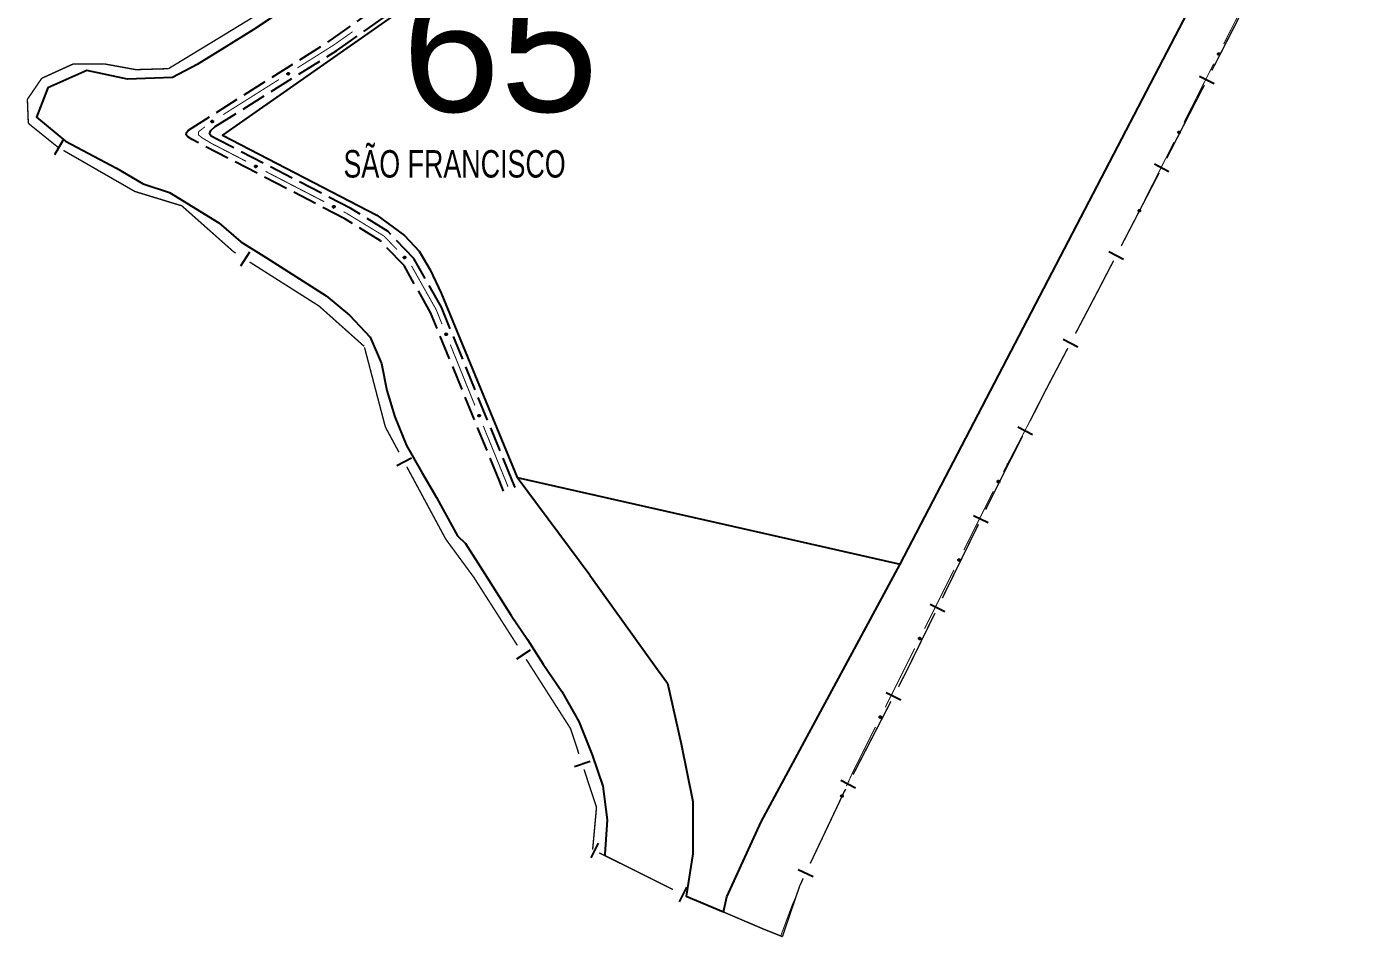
# Model space of a CAD drawing. Extents: x 207981 to 210201, y 4876477 to 4878908.
# Drawn here: x 207981.3 to 208224.2, y 4877254 to 4877420 of the extents above; entities that cross this region are included whole.
import ezdxf

# ---------------------------------------------------------------- set-up
doc = ezdxf.new("R2010")
doc.units = 0
doc.header["$LTSCALE"] = 1.5
doc.header["$MEASUREMENT"] = 0
doc.linetypes.add('TRACO_11', pattern=[8, 3, -1, 3, -1])
for name, color, linetype in [('CD_MALHA_LOTES', 7, 'CONTINUOUS'), ('HD-CURSO-PERENE', 170, 'CONTINUOUS'), ('LM-LIM-SETORES-BAIRROS', 250, 'CONTINUOUS'), ('LM-TXT-LSB', 7, 'CONTINUOUS'), ('RU-QUADRA', 210, 'CONTINUOUS'), ('SV-EIXO-RUA-N-PAV', 6, 'CONTINUOUS'), ('SV-EIXO-RUA-PAV', 20, 'CONTINUOUS'), ('SV-RUA-PAVIM', 7, 'CONTINUOUS')]:
    doc.layers.add(name, color=color, linetype=linetype)
doc.styles.add('ARIAL', font='ARIAL.SHX')
doc.styles.add('SWIS', font='swissko.ttf')

msp = doc.modelspace()

# ---------------------------------------------------------------- linework, layer by layer
at = {"layer": 'CD_MALHA_LOTES', "linetype": 'Continuous', "flags": 128}
for points in [[(208099.488839, 4877488.169132), (208096.669359, 4877483.196507), (208095.549909, 4877480.308352), (208094.290804, 4877475.043), (208093.379875, 4877470.086371), (208092.670402, 4877464.024925), (208089.025452, 4877455.698556), (208085.019206, 4877449.288562), (208080.263416, 4877444.52822), (208016.963956, 4877400.200792), (208045.072586, 4877385.649651), (208050.154043, 4877381.950283), (208052.802162, 4877379.037463), (208054.827623, 4877375.670417), (208056.809187, 4877371.402033), (208070.655568, 4877337.793739), (208115.525668, 4877327.656494)], [(208140.43, 4877322.03), (208224.24, 4877482.96)], [(208115.525668, 4877327.656494), (208140.43, 4877322.03)]]:
    msp.add_lwpolyline(points, dxfattribs=at)
at = {"layer": 'HD-CURSO-PERENE', "linetype": 'Continuous'}
msp.add_polyline3d([(208027.971902, 4877422.968132, 2.237028), (208022.58983, 4877419.382009, 2.237028), (208017.30548, 4877416.146883, 2.237028), (208012.370174, 4877413.114064, 2.237028), (208007.88095, 4877410.734664, 2.237028), (207999.673328, 4877410.385699, 2.237028), (207992.278332, 4877411.993881, 2.237028), (207985.141115, 4877408.847902, 2.237028), (207983.100116, 4877403.504439, 2.237028), (207988.3866, 4877399.105447, 2.237028), (207997.681568, 4877394.179536, 2.237028), (208002.506911, 4877391.329669, 2.237028), (208007.298497, 4877389.756129, 2.237028), (208016.297219, 4877384.227745, 2.237028), (208020.325554, 4877380.79747, 2.237028), (208025.001233, 4877377.871627, 2.237028), (208030.306244, 4877374.423882, 2.237028), (208035.836691, 4877370.952443, 2.237028), (208040.116006, 4877367.423535, 2.237028), (208043.872952, 4877363.415964, 2.237028), (208045.933198, 4877358.622417, 2.237028), (208046.918201, 4877353.672323, 2.237028), (208048.35288, 4877348.850042, 2.237028), (208050.491123, 4877343.631449, 2.237028), (208053.252195, 4877338.842052, 2.237028), (208055.937493, 4877334.152327, 2.237028), (208059.185426, 4877328.285184, 2.237028), (208059.795992, 4877327.182244, 2.236298), (208061.243264, 4877325.802474, 2.236298), (208064.75333, 4877320.23913, 2.236298), (208069.544526, 4877312.639154, 2.236298), (208072.5621, 4877308.271544, 2.236298), (208075.380787, 4877303.775921, 2.236298), (208078.807233, 4877298.837745, 2.236298), (208081.86501, 4877293.34331, 2.236298), (208084.328477, 4877287.289497, 2.236298), (208086.235671, 4877281.578738, 2.236298), (208087.045787, 4877275.401864, 2.236298), (208086.627753, 4877269.182964, 2.236298), (208086.654924, 4877268.894247, 2.236298)], dxfattribs=at)
at = {"layer": 'LM-LIM-SETORES-BAIRROS', "const_width": 0.25}
for points in [[(208197.196556, 4877412.00538), (208204.048626, 4877425.348885)], [(208016.047054, 4877417.744484), (208026.290725, 4877423.99486)], [(208015.676014, 4877417.51895), (208016.047054, 4877417.744484)], [(208007.130795, 4877412.324797), (208015.676014, 4877417.51895)], [(207984.053417, 4877410.576511), (207989.515616, 4877413.059328)], [(207989.515616, 4877413.059328), (207989.822762, 4877413.19894)], [(207989.822762, 4877413.19894), (207994.822762, 4877413.199885)], [(207994.822762, 4877413.199885), (207995.417277, 4877413.19894)], [(207995.417277, 4877413.19894), (208000.336626, 4877412.304512)], [(207983.684335, 4877410.035191), (207984.053417, 4877410.576511)], [(208000.336626, 4877412.304512), (208001.186622, 4877412.149968)], [(208001.186622, 4877412.149968), (208006.184461, 4877412.296966)], [(208006.184461, 4877412.296966), (208007.130795, 4877412.324797)], [(207981.430988, 4877406.730281), (207983.684335, 4877410.035191)], [(208189.12458, 4877396.28627), (208195.826141, 4877409.336679)], [(207981.445944, 4877406.35637), (207981.430988, 4877406.730281)], [(207981.605817, 4877402.359566), (207981.445944, 4877406.35637)], [(207982.355026, 4877401.755365), (207981.605817, 4877402.359566)], [(207987.025504, 4877397.98885), (207982.355026, 4877401.755365)], [(208001.011793, 4877389.946734), (207988.008198, 4877397.423801)], [(208188.972871, 4877395.993793), (208189.12458, 4877396.28627)], [(208180.684836, 4877380.015417), (208187.591532, 4877393.33073)], [(208001.928795, 4877389.666019), (208001.011793, 4877389.946734)], [(208009.578395, 4877387.324305), (208001.928795, 4877389.666019)], [(208010.050229, 4877386.904898), (208009.578395, 4877387.324305)], [(208019.01914, 4877378.932531), (208010.050229, 4877386.904898)], [(208019.382443, 4877378.701895), (208019.01914, 4877378.932531)], [(208034.578887, 4877369.054715), (208021.915184, 4877377.094032)], [(208176.20214, 4877371.373296), (208179.303497, 4877377.352355)], [(208034.593615, 4877369.041554), (208034.578887, 4877369.054715)], [(208042.795832, 4877361.711913), (208034.593615, 4877369.041554)], [(208172.357116, 4877364.057764), (208176.079102, 4877371.139205)], [(208176.079102, 4877371.139205), (208176.20214, 4877371.373296)], [(208046.642061, 4877347.026309), (208042.841671, 4877361.536893)], [(208166.634563, 4877353.17005), (208170.961371, 4877361.402223)], [(208164.071785, 4877348.078664), (208166.319835, 4877352.54479)], [(208166.319835, 4877352.54479), (208166.634563, 4877353.17005)], [(208046.751968, 4877346.822196), (208046.642061, 4877347.026309)], [(208049.122467, 4877342.419841), (208046.751968, 4877346.822196)], [(208157.315496, 4877334.656168), (208162.722956, 4877345.398989)], [(208057.656264, 4877326.571361), (208050.544767, 4877339.778427)], [(208156.007818, 4877331.986209), (208156.887522, 4877333.782349)], [(208156.887522, 4877333.782349), (208157.315496, 4877334.656168)], [(208148.090481, 4877315.820944), (208154.688262, 4877329.291998)], [(208057.991846, 4877326.114275), (208057.656264, 4877326.571361)], [(208062.726294, 4877319.665631), (208057.991846, 4877326.114275)], [(208063.148795, 4877319.004688), (208062.726294, 4877319.665631)], [(208070.68919, 4877307.208823), (208063.148795, 4877319.004688)], [(208141.604234, 4877302.577613), (208146.770925, 4877313.126733)], [(208080.383984, 4877292.04271), (208072.304989, 4877304.681137)], [(208140.112344, 4877299.686251), (208141.487962, 4877302.352273)], [(208141.487962, 4877302.352273), (208141.604234, 4877302.577613)], [(208131.858632, 4877283.690119), (208138.736725, 4877297.020229)], [(208080.639585, 4877291.266441), (208080.383984, 4877292.04271)], [(208081.890588, 4877287.4671), (208080.639585, 4877291.266441)], [(208085.104357, 4877277.706764), (208082.82884, 4877284.617594)], [(208124.045009, 4877267.476508), (208130.028324, 4877280.13352)], [(208130.028324, 4877280.13352), (208130.081131, 4877280.245228)], [(208130.081131, 4877280.245228), (208130.483013, 4877281.024097)], [(208084.405042, 4877270.014305), (208085.038793, 4877276.985557)], [(208085.038793, 4877276.985557), (208085.104357, 4877277.706764)], [(208099.034907, 4877262.731124), (208085.606862, 4877269.416003)], [(208122.127131, 4877263.419458), (208122.76287, 4877264.764291)], [(208118.965926, 4877254.139792), (208121.961878, 4877262.934362)], [(208121.961878, 4877262.934362), (208122.127131, 4877263.419458)], [(208115.52389, 4877255.521843), (208101.728531, 4877261.411501)], [(208115.52389, 4877255.521843), (208118.307857, 4877254.404021)], [(208118.307857, 4877254.404021), (208118.965926, 4877254.139792)]]:
    msp.add_lwpolyline(points, dxfattribs=at)
at = {"layer": 'LM-LIM-SETORES-BAIRROS'}
for points in [[(208197.617297, 4877409.541038), (208194.948596, 4877410.911453)], [(207987.888999, 4877399.222631), (207986.393585, 4877396.621913)], [(208189.38351, 4877393.527748), (208186.720447, 4877394.909087)], [(208021.874868, 4877378.896357), (208020.267005, 4877376.363616)], [(208181.095475, 4877377.549373), (208178.432412, 4877378.930712)], [(208172.75439, 4877361.589531), (208170.098849, 4877362.985276)], [(208164.512403, 4877345.617799), (208161.832728, 4877346.966629)], [(208051.391373, 4877341.370048), (208048.74996, 4877339.947749)], [(208156.475219, 4877329.53029), (208153.781008, 4877330.849846)], [(208148.557883, 4877313.365025), (208145.863672, 4877314.684582)], [(208073.030232, 4877306.331599), (208070.502547, 4877304.7158)], [(208140.528276, 4877297.221093), (208137.862254, 4877298.596712)], [(208083.940842, 4877286.036555), (208081.091336, 4877285.098303)], [(208132.274564, 4877281.224961), (208129.608542, 4877282.60058)], [(208085.380147, 4877271.204467), (208084.043171, 4877268.518858)], [(208124.546358, 4877265.027294), (208121.834142, 4877266.309433)], [(208101.493801, 4877263.182611), (208100.156825, 4877260.497002)]]:
    msp.add_lwpolyline(points, dxfattribs=at)
at = {"layer": 'RU-QUADRA', "linetype": 'Continuous'}
for points in [[(208083.876577, 4877320.043092), (208096.193013, 4877302.800081), (208098.040479, 4877300.336794), (208100.503766, 4877289.252002), (208102.659142, 4877278.783031), (208102.659142, 4877269.237793), (208101.427499, 4877261.54002), (208108.208259, 4877258.645108), (208108.81736, 4877261.386065), (208115.112789, 4877275.057072), (208140.43, 4877322.03), (208224.24, 4877482.96)], [(208080.263416, 4877444.52822), (208016.963956, 4877400.200792), (208045.072586, 4877385.649651), (208050.154043, 4877381.950283), (208052.802162, 4877379.037463), (208054.827623, 4877375.670417), (208056.809187, 4877371.402033), (208070.655568, 4877337.793739)]]:
    msp.add_lwpolyline(points, dxfattribs=at)
at = {"layer": 'RU-QUADRA', "linetype": 'Continuous', "flags": 128}
msp.add_lwpolyline([(208083.876577, 4877320.043092), (208070.655568, 4877337.793739)], dxfattribs=at)
at = {"layer": 'SV-EIXO-RUA-N-PAV', "const_width": 0.18}
for points in [[(208159.808913, 4877340.327409), (208160.116144, 4877340.220122)], [(208130.951738, 4877282.365888), (208131.147081, 4877282.311097)]]:
    msp.add_lwpolyline(points, dxfattribs=at)
at = {"layer": 'SV-EIXO-RUA-PAV', "const_width": 0.18}
for points in [[(208204.490036, 4877426.967023), (208199.336194, 4877416.785813)], [(208040.667331, 4877419.053915), (208037.399117, 4877416.747666)], [(208037.220571, 4877416.621673), (208030.636414, 4877412.474357)], [(208037.399117, 4877416.747666), (208037.220571, 4877416.621673)], [(208197.529628, 4877413.217015), (208192.109932, 4877402.51062)], [(208027.251885, 4877410.342465), (208017.098298, 4877403.946789)], [(208012.980619, 4877401.117482), (208012.587528, 4877400.80301)], [(208012.587528, 4877400.80301), (208012.587528, 4877400.306412)], [(208013.374526, 4877401.432608), (208012.980619, 4877401.117482)], [(208013.775297, 4877401.724078), (208013.374526, 4877401.432608)], [(208012.587528, 4877400.306412), (208012.587528, 4877400.252111)], [(208012.587528, 4877400.252111), (208013.295826, 4877399.701212)], [(208013.295826, 4877399.701212), (208014.194807, 4877399.161823)], [(208014.194807, 4877399.161823), (208014.869822, 4877398.756814)], [(208014.869822, 4877398.756814), (208021.275644, 4877395.441699)], [(208190.303366, 4877398.941822), (208184.883669, 4877388.235427)], [(208024.828117, 4877393.603238), (208035.485534, 4877388.087855)], [(208039.038007, 4877386.249394), (208039.581566, 4877385.968094)], [(208039.581566, 4877385.968094), (208045.890954, 4877382.124443)], [(208182.625462, 4877383.77443), (208182.253232, 4877383.039104)], [(208183.077104, 4877384.666629), (208182.625462, 4877383.77443)], [(208045.890954, 4877382.124443), (208046.42845, 4877381.797003)], [(208046.42845, 4877381.797003), (208048.753016, 4877379.356209)], [(208051.407307, 4877376.382496), (208055.82139, 4877368.53929)], [(208177.770365, 4877374.396654), (208175.458465, 4877369.963245)], [(208175.458465, 4877369.963245), (208175.135354, 4877369.343633)], [(208055.82139, 4877368.53929), (208055.911778, 4877368.378684)], [(208055.911778, 4877368.378684), (208056.966156, 4877365.767844)], [(208058.464008, 4877362.058876), (208062.208639, 4877352.786458)], [(208062.208639, 4877352.786458), (208062.522563, 4877352.009122)], [(208062.522563, 4877352.009122), (208062.961103, 4877350.93341)], [(208064.471136, 4877347.229385), (208069.001238, 4877336.117312)], [(208164.780966, 4877349.487569), (208159.232405, 4877338.847388)], [(208157.384748, 4877335.299708), (208152.018185, 4877324.566582)], [(208150.229331, 4877320.988873), (208144.862768, 4877310.255747)], [(208143.073913, 4877306.678038), (208137.70735, 4877295.944912)], [(208135.918496, 4877292.367203), (208131.893573, 4877284.317358)], [(208131.893573, 4877284.317358), (208131.72453, 4877283.979272)], [(208131.72453, 4877283.979272), (208130.636846, 4877281.593508)], [(208128.562704, 4877277.04401), (208128.423817, 4877276.739371)], [(208128.977532, 4877277.95391), (208128.562704, 4877277.04401)], [(208120.781932, 4877259.977391), (208118.922486, 4877254.956889)], [(208121.050002, 4877260.565385), (208120.781932, 4877259.977391)], [(208121.46483, 4877261.475284), (208121.050002, 4877260.565385)], [(208118.922486, 4877254.956889), (208118.66466, 4877254.260757)]]:
    msp.add_lwpolyline(points, dxfattribs=at)
at = {"layer": 'SV-EIXO-RUA-PAV'}
for points in [[(208198.596017, 4877415.079889), (208198.61191, 4877415.033635), (208198.616111, 4877414.990632), (208198.609291, 4877414.953757), (208198.594768, 4877414.922742), (208198.576337, 4877414.892687), (208198.551069, 4877414.866484), (208198.516582, 4877414.843614), (208198.470295, 4877414.827346), (208198.42596, 4877414.825938), (208198.38945, 4877414.830689), (208198.356238, 4877414.843971), (208198.327341, 4877414.862365), (208198.300991, 4877414.889512), (208198.278156, 4877414.924687), (208198.262924, 4877414.971627), (208198.259094, 4877415.013814), (208198.266627, 4877415.049308), (208198.280191, 4877415.082613), (208198.299375, 4877415.113072), (208198.324327, 4877415.13865), (208198.359785, 4877415.161577), (208198.406313, 4877415.175997), (208198.448346, 4877415.180297), (208198.483937, 4877415.173265), (208198.516425, 4877415.159173), (208198.546795, 4877415.141053), (208198.574192, 4877415.11675), (208198.596017, 4877415.079889)], [(208029.124392, 4877411.391846), (208029.114239, 4877411.344003), (208029.095729, 4877411.304961), (208029.070919, 4877411.276841), (208029.042515, 4877411.257709), (208029.011253, 4877411.241409), (208028.976108, 4877411.231928), (208028.93477, 4877411.230047), (208028.886705, 4877411.239895), (208028.847956, 4877411.261485), (208028.819086, 4877411.284334), (208028.797431, 4877411.312803), (208028.782105, 4877411.343438), (208028.773465, 4877411.380271), (208028.771967, 4877411.422181), (208028.78304, 4877411.470272), (208028.801449, 4877411.508424), (208028.826161, 4877411.534993), (208028.854919, 4877411.556582), (208028.887035, 4877411.572841), (208028.921588, 4877411.581948), (208028.963788, 4877411.58338), (208029.011109, 4877411.571822), (208029.04937, 4877411.553896), (208029.076279, 4877411.529564), (208029.096897, 4877411.500772), (208029.113627, 4877411.469615), (208029.124627, 4877411.434683), (208029.124392, 4877411.391846)], [(208015.286868, 4877402.687288), (208015.279925, 4877402.638875), (208015.264058, 4877402.598686), (208015.241177, 4877402.568975), (208015.214112, 4877402.547993), (208015.184005, 4877402.529645), (208015.149569, 4877402.517845), (208015.108449, 4877402.513213), (208015.059835, 4877402.519836), (208015.019733, 4877402.538796), (208014.989405, 4877402.55967), (208014.965901, 4877402.586633), (208014.948568, 4877402.616179), (208014.937492, 4877402.652354), (208014.933205, 4877402.694071), (208014.941048, 4877402.742793), (208014.956874, 4877402.782087), (208014.97976, 4877402.810243), (208015.007016, 4877402.833701), (208015.037978, 4877402.852064), (208015.071847, 4877402.863453), (208015.113858, 4877402.867693), (208015.161844, 4877402.859315), (208015.201214, 4877402.843978), (208015.229685, 4877402.821493), (208015.252175, 4877402.79414), (208015.270944, 4877402.764166), (208015.284248, 4877402.730045), (208015.286868, 4877402.687288)], [(208191.369755, 4877400.804696), (208191.385648, 4877400.758442), (208191.389848, 4877400.715439), (208191.383029, 4877400.678564), (208191.368506, 4877400.647549), (208191.350075, 4877400.617494), (208191.324807, 4877400.591291), (208191.29032, 4877400.568421), (208191.244033, 4877400.552153), (208191.199697, 4877400.550745), (208191.163188, 4877400.555496), (208191.129976, 4877400.568778), (208191.101078, 4877400.587172), (208191.074729, 4877400.614319), (208191.051894, 4877400.649494), (208191.036661, 4877400.696434), (208191.032832, 4877400.738621), (208191.040365, 4877400.774115), (208191.053929, 4877400.80742), (208191.073113, 4877400.837879), (208191.098065, 4877400.863457), (208191.133522, 4877400.886384), (208191.180051, 4877400.900804), (208191.222084, 4877400.905104), (208191.257675, 4877400.898072), (208191.290162, 4877400.88398), (208191.320533, 4877400.86586), (208191.34793, 4877400.841557), (208191.369755, 4877400.804696)], [(208022.97487, 4877394.686271), (208023.021265, 4877394.701749), (208023.064303, 4877394.705565), (208023.101116, 4877394.698415), (208023.131999, 4877394.683615), (208023.161888, 4877394.664915), (208023.187863, 4877394.639414), (208023.210423, 4877394.604723), (208023.226277, 4877394.558292), (208023.227288, 4877394.513946), (208023.222209, 4877394.47748), (208023.208631, 4877394.444389), (208023.189978, 4877394.415657), (208023.162596, 4877394.389552), (208023.127218, 4877394.367033), (208023.080144, 4877394.352222), (208023.037924, 4877394.34877), (208023.002499, 4877394.356621), (208022.969317, 4877394.370482), (208022.939031, 4877394.389939), (208022.913678, 4877394.415119), (208022.891069, 4877394.45078), (208022.877066, 4877394.497436), (208022.873143, 4877394.539506), (208022.880494, 4877394.575032), (208022.894876, 4877394.607392), (208022.913267, 4877394.637599), (208022.937815, 4877394.664777), (208022.97487, 4877394.686271)], [(208037.18476, 4877387.332427), (208037.231154, 4877387.347905), (208037.274193, 4877387.35172), (208037.311006, 4877387.344571), (208037.341889, 4877387.329771), (208037.371778, 4877387.311071), (208037.397753, 4877387.285569), (208037.420313, 4877387.250879), (208037.436167, 4877387.204448), (208037.437178, 4877387.160102), (208037.432099, 4877387.123636), (208037.418521, 4877387.090544), (208037.399868, 4877387.061813), (208037.372486, 4877387.035707), (208037.337108, 4877387.013188), (208037.290034, 4877386.998377), (208037.247814, 4877386.994926), (208037.212389, 4877387.002776), (208037.179207, 4877387.016638), (208037.148921, 4877387.036094), (208037.123568, 4877387.061275), (208037.100959, 4877387.096936), (208037.086956, 4877387.143592), (208037.083033, 4877387.185662), (208037.090384, 4877387.221188), (208037.104766, 4877387.253548), (208037.123157, 4877387.283755), (208037.147705, 4877387.310933), (208037.18476, 4877387.332427)], [(208184.143492, 4877386.529503), (208184.159385, 4877386.483249), (208184.163586, 4877386.440246), (208184.156767, 4877386.403371), (208184.142244, 4877386.372356), (208184.123813, 4877386.342301), (208184.098545, 4877386.316098), (208184.064058, 4877386.293228), (208184.017771, 4877386.27696), (208183.973435, 4877386.275552), (208183.936925, 4877386.280303), (208183.903714, 4877386.293585), (208183.874816, 4877386.311979), (208183.848466, 4877386.339126), (208183.825631, 4877386.374301), (208183.810399, 4877386.421241), (208183.80657, 4877386.463428), (208183.814103, 4877386.498922), (208183.827666, 4877386.532227), (208183.846851, 4877386.562686), (208183.871803, 4877386.588264), (208183.90726, 4877386.611191), (208183.953789, 4877386.625612), (208183.995822, 4877386.629911), (208184.031413, 4877386.622879), (208184.0639, 4877386.608787), (208184.09427, 4877386.590667), (208184.121667, 4877386.566364), (208184.143492, 4877386.529503)], [(208050.11295, 4877378.087895), (208050.161855, 4877378.087396), (208050.203785, 4877378.076966), (208050.236253, 4877378.058201), (208050.260621, 4877378.034138), (208050.282777, 4877378.006712), (208050.299014, 4877377.974133), (208050.309027, 4877377.933982), (208050.30887, 4877377.884919), (208050.295362, 4877377.842668), (208050.278669, 4877377.809853), (208050.25504, 4877377.782999), (208050.228037, 4877377.761922), (208050.193638, 4877377.746175), (208050.15285, 4877377.736425), (208050.103519, 4877377.737777), (208050.062482, 4877377.748284), (208050.031554, 4877377.767259), (208050.004708, 4877377.791185), (208049.982424, 4877377.819455), (208049.966669, 4877377.851527), (208049.956927, 4877377.892612), (208049.958906, 4877377.941284), (208049.968919, 4877377.982333), (208049.987454, 4877378.013519), (208050.011604, 4877378.039419), (208050.038841, 4877378.061976), (208050.070911, 4877378.079662), (208050.11295, 4877378.087895)], [(208057.76335, 4877364.087808), (208057.808634, 4877364.06933), (208057.843775, 4877364.04419), (208057.867049, 4877364.014786), (208057.880841, 4877363.98344), (208057.891338, 4877363.949782), (208057.894435, 4877363.913513), (208057.888955, 4877363.872496), (208057.870739, 4877363.82694), (208057.842619, 4877363.792635), (208057.815012, 4877363.768275), (208057.783154, 4877363.752012), (208057.750287, 4877363.742362), (208057.712506, 4877363.740391), (208057.670994, 4877363.74635), (208057.625629, 4877363.765776), (208057.591347, 4877363.790659), (208057.569582, 4877363.819691), (208057.553435, 4877363.851822), (208057.54313, 4877363.886313), (208057.540295, 4877363.921933), (208057.54637, 4877363.963718), (208057.566137, 4877364.008239), (208057.590564, 4877364.042715), (208057.619283, 4877364.064882), (208057.651275, 4877364.080066), (208057.684905, 4877364.091006), (208057.721234, 4877364.095636), (208057.76335, 4877364.087808)], [(208063.763814, 4877349.256003), (208063.809158, 4877349.237674), (208063.844382, 4877349.21265), (208063.867752, 4877349.183322), (208063.881647, 4877349.152022), (208063.892255, 4877349.118398), (208063.895471, 4877349.08214), (208063.890126, 4877349.041106), (208063.872059, 4877348.99549), (208063.844053, 4877348.961092), (208063.816526, 4877348.936641), (208063.784722, 4877348.920274), (208063.751886, 4877348.910516), (208063.714112, 4877348.908421), (208063.672581, 4877348.914243), (208063.627152, 4877348.93352), (208063.592788, 4877348.95829), (208063.570928, 4877348.987251), (208063.554676, 4877349.019329), (208063.544257, 4877349.053785), (208063.541305, 4877349.089396), (208063.547243, 4877349.131201), (208063.566863, 4877349.175787), (208063.591177, 4877349.210342), (208063.619823, 4877349.232604), (208063.651765, 4877349.247893), (208063.685359, 4877349.258943), (208063.721673, 4877349.263693), (208063.763814, 4877349.256003)], [(208158.471686, 4877337.150524), (208158.487019, 4877337.104081), (208158.490701, 4877337.06103), (208158.483436, 4877337.02424), (208158.46854, 4877336.993404), (208158.449747, 4877336.963573), (208158.424165, 4877336.937677), (208158.389405, 4877336.915225), (208158.342924, 4877336.899517), (208158.298575, 4877336.898644), (208158.262125, 4877336.903836), (208158.229076, 4877336.917518), (208158.200403, 4877336.936259), (208158.174383, 4877336.963723), (208158.151974, 4877336.999171), (208158.13731, 4877337.046291), (208158.13399, 4877337.088522), (208158.141951, 4877337.123922), (208158.155916, 4877337.15706), (208158.175467, 4877337.187285), (208158.200726, 4877337.21256), (208158.236457, 4877337.235058), (208158.283156, 4877337.248916), (208158.325238, 4877337.252707), (208158.360741, 4877337.245246), (208158.393057, 4877337.230763), (208158.423206, 4877337.212278), (208158.450307, 4877337.187645), (208158.471686, 4877337.150524)], [(208151.286473, 4877322.85701), (208151.302595, 4877322.810835), (208151.307009, 4877322.767853), (208151.300372, 4877322.730945), (208151.286003, 4877322.699859), (208151.267721, 4877322.669712), (208151.242583, 4877322.643385), (208151.208211, 4877322.620344), (208151.162004, 4877322.603847), (208151.117677, 4877322.602219), (208151.081144, 4877322.606789), (208151.047867, 4877322.619906), (208151.018878, 4877322.638157), (208150.992394, 4877322.665173), (208150.969385, 4877322.700235), (208150.95392, 4877322.747098), (208150.949882, 4877322.789266), (208150.957239, 4877322.824797), (208150.970637, 4877322.858168), (208150.989671, 4877322.888722), (208151.014496, 4877322.914423), (208151.049839, 4877322.937526), (208151.096295, 4877322.952177), (208151.138307, 4877322.956685), (208151.173932, 4877322.949829), (208151.206489, 4877322.935898), (208151.236949, 4877322.917929), (208151.264466, 4877322.893762), (208151.286473, 4877322.85701)], [(208144.131055, 4877308.546175), (208144.147177, 4877308.5), (208144.151591, 4877308.457018), (208144.144955, 4877308.42011), (208144.130586, 4877308.389024), (208144.112304, 4877308.358877), (208144.087166, 4877308.33255), (208144.052793, 4877308.309509), (208144.006587, 4877308.293012), (208143.962259, 4877308.291384), (208143.925726, 4877308.295954), (208143.892449, 4877308.309071), (208143.863461, 4877308.327322), (208143.836977, 4877308.354338), (208143.813968, 4877308.3894), (208143.798503, 4877308.436263), (208143.794465, 4877308.478431), (208143.801821, 4877308.513962), (208143.81522, 4877308.547333), (208143.834253, 4877308.577887), (208143.859078, 4877308.603588), (208143.894421, 4877308.626691), (208143.940878, 4877308.641342), (208143.982889, 4877308.64585), (208144.018514, 4877308.638994), (208144.051071, 4877308.625063), (208144.081531, 4877308.607094), (208144.109048, 4877308.582927), (208144.131055, 4877308.546175)], [(208136.975638, 4877294.23534), (208136.99176, 4877294.189165), (208136.996174, 4877294.146183), (208136.989537, 4877294.109275), (208136.975168, 4877294.078189), (208136.956886, 4877294.048042), (208136.931748, 4877294.021715), (208136.897376, 4877293.998674), (208136.851169, 4877293.982177), (208136.806842, 4877293.980549), (208136.770309, 4877293.985119), (208136.737032, 4877293.998236), (208136.708043, 4877294.016487), (208136.681559, 4877294.043503), (208136.65855, 4877294.078564), (208136.643085, 4877294.125428), (208136.639047, 4877294.167596), (208136.646404, 4877294.203127), (208136.659802, 4877294.236498), (208136.678836, 4877294.267052), (208136.703661, 4877294.292753), (208136.739004, 4877294.315856), (208136.78546, 4877294.330507), (208136.827472, 4877294.335015), (208136.863097, 4877294.328159), (208136.895654, 4877294.314228), (208136.926113, 4877294.296259), (208136.953631, 4877294.272092), (208136.975638, 4877294.23534)], [(208129.966954, 4877279.858779), (208129.984723, 4877279.813213), (208129.990677, 4877279.770417), (208129.985369, 4877279.733294), (208129.972125, 4877279.701713), (208129.954936, 4877279.670929), (208129.930759, 4877279.643717), (208129.897235, 4877279.619458), (208129.851651, 4877279.601312), (208129.80741, 4877279.598095), (208129.770737, 4877279.601351), (208129.73701, 4877279.613266), (208129.707386, 4877279.630464), (208129.679949, 4877279.656513), (208129.655697, 4877279.690726), (208129.63856, 4877279.737004), (208129.633011, 4877279.779), (208129.639088, 4877279.814772), (208129.651281, 4877279.848603), (208129.669205, 4877279.87982), (208129.693092, 4877279.906395), (208129.727583, 4877279.930752), (208129.773484, 4877279.94706), (208129.815307, 4877279.953073), (208129.851155, 4877279.9475), (208129.884191, 4877279.934747), (208129.915276, 4877279.917882), (208129.943642, 4877279.894718), (208129.966954, 4877279.858779)]]:
    msp.add_lwpolyline(points, close=True, dxfattribs=at)
for points in [[(208198.299375, 4877415.113072), (208198.259094, 4877415.013814)], [(208198.324327, 4877415.13865), (208198.262924, 4877414.971627)], [(208198.310458, 4877415.121701), (208198.26347, 4877414.998666)], [(208198.341692, 4877415.144126), (208198.273629, 4877414.955288)], [(208198.359785, 4877415.161577), (208198.278156, 4877414.924687)], [(208198.38268, 4877415.164671), (208198.290492, 4877414.910047)], [(208198.406313, 4877415.175997), (208198.300991, 4877414.889512)], [(208198.425456, 4877415.176663), (208198.315366, 4877414.880632)], [(208198.448346, 4877415.180297), (208198.327341, 4877414.862365)], [(208198.463888, 4877415.174032), (208198.342705, 4877414.856087)], [(208198.483937, 4877415.173265), (208198.356238, 4877414.843971)], [(208198.498623, 4877415.164096), (208198.371307, 4877414.840079)], [(208198.516425, 4877415.159173), (208198.38945, 4877414.830689)], [(208198.530877, 4877415.146239), (208198.411543, 4877414.831946)], [(208198.546795, 4877415.141053), (208198.42596, 4877414.825938)], [(208198.558231, 4877415.124745), (208198.450591, 4877414.830532)], [(208198.574192, 4877415.11675), (208198.470295, 4877414.827346)], [(208198.58312, 4877415.098381), (208198.493352, 4877414.839474)], [(208198.596017, 4877415.079889), (208198.516582, 4877414.843614)], [(208198.60365, 4877415.054342), (208198.53679, 4877414.861838)], [(208198.61191, 4877415.033635), (208198.551069, 4877414.866484)], [(208198.61441, 4877415.009131), (208198.566821, 4877414.887929)], [(208198.616111, 4877414.990632), (208198.576337, 4877414.892687)], [(208028.963788, 4877411.58338), (208028.771967, 4877411.422181)], [(208029.011109, 4877411.571822), (208028.773465, 4877411.380271)], [(208028.985015, 4877411.57426), (208028.775019, 4877411.403281)], [(208029.02787, 4877411.56255), (208028.781228, 4877411.365263)], [(208029.04937, 4877411.553896), (208028.782105, 4877411.343438)], [(208028.921588, 4877411.581948), (208028.78304, 4877411.470272)], [(208028.939297, 4877411.577715), (208028.78382, 4877411.450754)], [(208029.059478, 4877411.540531), (208028.792054, 4877411.330153)], [(208028.900978, 4877411.574543), (208028.797412, 4877411.493181)], [(208029.076279, 4877411.529564), (208028.797431, 4877411.312803)], [(208028.887035, 4877411.572841), (208028.801449, 4877411.508424)], [(208029.08416, 4877411.514148), (208028.808354, 4877411.301716)], [(208029.096897, 4877411.500772), (208028.819086, 4877411.284334)], [(208029.102641, 4877411.482248), (208028.838681, 4877411.274052)], [(208029.113627, 4877411.469615), (208028.847956, 4877411.261485)], [(208029.11505, 4877411.449748), (208028.871444, 4877411.25276)], [(208029.124627, 4877411.434683), (208028.886705, 4877411.239895)], [(208029.12284, 4877411.414338), (208028.912717, 4877411.238441)], [(208029.124392, 4877411.391846), (208028.93477, 4877411.230047)], [(208029.117802, 4877411.366011), (208028.961472, 4877411.235286)], [(208029.114239, 4877411.344003), (208028.976108, 4877411.231928)], [(208029.103783, 4877411.321702), (208029.000645, 4877411.242221)], [(208029.095729, 4877411.304961), (208029.011253, 4877411.241409)], [(208015.113858, 4877402.867693), (208014.933205, 4877402.694071)], [(208015.161844, 4877402.859315), (208014.937492, 4877402.652354)], [(208015.135645, 4877402.860009), (208014.93751, 4877402.675417)], [(208015.071847, 4877402.863453), (208014.941048, 4877402.742793)], [(208015.089798, 4877402.86041), (208014.943128, 4877402.72337)], [(208015.179185, 4877402.85118), (208014.946238, 4877402.637896)], [(208015.201214, 4877402.843978), (208014.948568, 4877402.616179)], [(208015.051776, 4877402.854692), (208014.953862, 4877402.766609)], [(208015.037978, 4877402.852064), (208014.956874, 4877402.782087)], [(208015.212191, 4877402.831317), (208014.95938, 4877402.603586)], [(208015.229685, 4877402.821493), (208014.965901, 4877402.586633)], [(208015.238575, 4877402.806637), (208014.977538, 4877402.576299)], [(208015.252175, 4877402.79414), (208014.989405, 4877402.55967)], [(208015.259141, 4877402.776039), (208015.009641, 4877402.550717)], [(208015.270944, 4877402.764166), (208015.019733, 4877402.538796)], [(208015.273688, 4877402.744438), (208015.04375, 4877402.531656)], [(208015.284248, 4877402.730045), (208015.059835, 4877402.519836)], [(208015.28382, 4877402.709626), (208015.085886, 4877402.520119)], [(208015.286868, 4877402.687288), (208015.108449, 4877402.513213)], [(208015.282014, 4877402.661071), (208015.134742, 4877402.520219)], [(208015.279925, 4877402.638875), (208015.149569, 4877402.517845)], [(208015.270979, 4877402.615926), (208015.173366, 4877402.52975)], [(208015.264058, 4877402.598686), (208015.184005, 4877402.529645)], [(208191.073113, 4877400.837879), (208191.032832, 4877400.738621)], [(208191.098065, 4877400.863457), (208191.036661, 4877400.696434)], [(208191.084196, 4877400.846508), (208191.037208, 4877400.723473)], [(208191.115429, 4877400.868933), (208191.047367, 4877400.680095)], [(208191.133522, 4877400.886384), (208191.051894, 4877400.649494)], [(208191.156417, 4877400.889478), (208191.06423, 4877400.634854)], [(208191.180051, 4877400.900804), (208191.074729, 4877400.614319)], [(208191.199194, 4877400.90147), (208191.089104, 4877400.605439)], [(208191.222084, 4877400.905104), (208191.101078, 4877400.587172)], [(208191.237626, 4877400.898839), (208191.116443, 4877400.580894)], [(208191.257675, 4877400.898072), (208191.129976, 4877400.568778)], [(208191.27236, 4877400.888903), (208191.145045, 4877400.564886)], [(208191.290162, 4877400.88398), (208191.163188, 4877400.555496)], [(208191.304615, 4877400.871046), (208191.18528, 4877400.556753)], [(208191.320533, 4877400.86586), (208191.199697, 4877400.550745)], [(208191.331969, 4877400.849552), (208191.224329, 4877400.555339)], [(208191.34793, 4877400.841557), (208191.244033, 4877400.552153)], [(208191.356858, 4877400.823188), (208191.26709, 4877400.564281)], [(208191.369755, 4877400.804696), (208191.29032, 4877400.568421)], [(208191.377388, 4877400.779149), (208191.310528, 4877400.586645)], [(208191.385648, 4877400.758442), (208191.324807, 4877400.591291)], [(208191.388148, 4877400.733938), (208191.340559, 4877400.612736)], [(208191.389848, 4877400.715439), (208191.350075, 4877400.617494)], [(208022.873143, 4877394.539506), (208023.189978, 4877394.415657)], [(208022.876571, 4877394.516584), (208023.171605, 4877394.403847)], [(208022.877066, 4877394.497436), (208023.162596, 4877394.389552)], [(208022.879547, 4877394.554991), (208023.196394, 4877394.430965)], [(208022.880494, 4877394.575032), (208023.208631, 4877394.444389)], [(208022.888181, 4877394.473702), (208023.141968, 4877394.379237)], [(208022.889794, 4877394.589635), (208023.212657, 4877394.459422)], [(208022.891069, 4877394.45078), (208023.127218, 4877394.367033)], [(208022.894876, 4877394.607392), (208023.222209, 4877394.47748)], [(208022.907939, 4877394.621728), (208023.22115, 4877394.499583)], [(208022.908358, 4877394.432532), (208023.096578, 4877394.36278)], [(208022.913267, 4877394.637599), (208023.227288, 4877394.513946)], [(208022.913678, 4877394.415119), (208023.080144, 4877394.352222)], [(208022.929677, 4877394.648889), (208023.222914, 4877394.538617)], [(208022.930501, 4877394.401099), (208023.053111, 4877394.35301)], [(208022.937815, 4877394.664777), (208023.226277, 4877394.558292)], [(208022.939031, 4877394.389939), (208023.037924, 4877394.34877)], [(208022.956263, 4877394.673541), (208023.214355, 4877394.581457)], [(208022.97487, 4877394.686271), (208023.210423, 4877394.604723)], [(208023.000484, 4877394.693675), (208023.192382, 4877394.625093)], [(208023.021265, 4877394.701749), (208023.187863, 4877394.639414)], [(208023.04579, 4877394.70403), (208023.16656, 4877394.655357)], [(208023.064303, 4877394.705565), (208023.161888, 4877394.664915)], [(208037.083033, 4877387.185662), (208037.399868, 4877387.061813)], [(208037.086461, 4877387.16274), (208037.381495, 4877387.050002)], [(208037.086956, 4877387.143592), (208037.372486, 4877387.035707)], [(208037.089437, 4877387.201147), (208037.406284, 4877387.07712)], [(208037.090384, 4877387.221188), (208037.418521, 4877387.090544)], [(208037.098071, 4877387.119858), (208037.351858, 4877387.025393)], [(208037.099684, 4877387.235791), (208037.422547, 4877387.105578)], [(208037.100959, 4877387.096936), (208037.337108, 4877387.013188)], [(208037.104766, 4877387.253548), (208037.432099, 4877387.123636)], [(208037.117829, 4877387.267884), (208037.43104, 4877387.145739)], [(208037.118248, 4877387.078687), (208037.306468, 4877387.008936)], [(208037.123157, 4877387.283755), (208037.437178, 4877387.160102)], [(208037.123568, 4877387.061275), (208037.290034, 4877386.998377)], [(208037.139567, 4877387.295044), (208037.432804, 4877387.184773)], [(208037.140391, 4877387.047254), (208037.263001, 4877386.999166)], [(208037.147705, 4877387.310933), (208037.436167, 4877387.204448)], [(208037.148921, 4877387.036094), (208037.247814, 4877386.994926)], [(208037.166153, 4877387.319696), (208037.424245, 4877387.227613)], [(208037.18476, 4877387.332427), (208037.420313, 4877387.250879)], [(208037.210374, 4877387.339831), (208037.402272, 4877387.271249)], [(208037.231154, 4877387.347905), (208037.397753, 4877387.285569)], [(208037.25568, 4877387.350186), (208037.37645, 4877387.301513)], [(208037.274193, 4877387.35172), (208037.371778, 4877387.311071)], [(208183.846851, 4877386.562686), (208183.80657, 4877386.463428)], [(208183.871803, 4877386.588264), (208183.810399, 4877386.421241)], [(208183.857934, 4877386.571316), (208183.810946, 4877386.44828)], [(208183.889167, 4877386.59374), (208183.821105, 4877386.404902)], [(208183.90726, 4877386.611191), (208183.825631, 4877386.374301)], [(208183.930155, 4877386.614285), (208183.837967, 4877386.359661)], [(208183.953789, 4877386.625612), (208183.848466, 4877386.339126)], [(208183.972931, 4877386.626277), (208183.862841, 4877386.330246)], [(208183.995822, 4877386.629911), (208183.874816, 4877386.311979)], [(208184.011364, 4877386.623646), (208183.89018, 4877386.305701)], [(208184.031413, 4877386.622879), (208183.903714, 4877386.293585)], [(208184.046098, 4877386.61371), (208183.918782, 4877386.289693)], [(208184.0639, 4877386.608787), (208183.936925, 4877386.280303)], [(208184.078352, 4877386.595853), (208183.959018, 4877386.281561)], [(208184.09427, 4877386.590667), (208183.973435, 4877386.275552)], [(208184.105707, 4877386.574359), (208183.998066, 4877386.280147)], [(208184.121667, 4877386.566364), (208184.017771, 4877386.27696)], [(208184.130596, 4877386.547995), (208184.040828, 4877386.289088)], [(208184.143492, 4877386.529503), (208184.064058, 4877386.293228)], [(208184.151126, 4877386.503956), (208184.084265, 4877386.311452)], [(208184.159385, 4877386.483249), (208184.098545, 4877386.316098)], [(208184.161886, 4877386.458745), (208184.114297, 4877386.337543)], [(208184.163586, 4877386.440246), (208184.123813, 4877386.342301)], [(208049.956927, 4877377.892612), (208050.15285, 4877377.736425)], [(208049.958906, 4877377.941284), (208050.193638, 4877377.746175)], [(208049.961672, 4877377.915223), (208050.170774, 4877377.743152)], [(208049.964684, 4877377.959546), (208050.206816, 4877377.75675)], [(208049.966669, 4877377.851527), (208050.103519, 4877377.737777)], [(208049.967319, 4877377.869723), (208050.122498, 4877377.742399)], [(208049.968919, 4877377.982333), (208050.228037, 4877377.761922)], [(208049.978, 4877377.832787), (208050.078221, 4877377.747339)], [(208049.980023, 4877377.994882), (208050.239094, 4877377.7743)], [(208049.982424, 4877377.819455), (208050.062482, 4877377.748284)], [(208049.987454, 4877378.013519), (208050.25504, 4877377.782999)], [(208050.001008, 4877378.02429), (208050.263749, 4877377.795897)], [(208050.011604, 4877378.039419), (208050.278669, 4877377.809853)], [(208050.028628, 4877378.04871), (208050.284876, 4877377.831093)], [(208050.038841, 4877378.061976), (208050.295362, 4877377.842668)], [(208050.058036, 4877378.067296), (208050.299274, 4877377.867417)], [(208050.070911, 4877378.079662), (208050.30887, 4877377.884919)], [(208050.091208, 4877378.081929), (208050.305156, 4877377.910705)], [(208050.11295, 4877378.087895), (208050.309027, 4877377.933982)], [(208050.139578, 4877378.086541), (208050.298615, 4877377.959122)], [(208050.161855, 4877378.087396), (208050.299014, 4877377.974133)], [(208050.185783, 4877378.081553), (208050.284076, 4877377.996153)], [(208050.203785, 4877378.076966), (208050.282777, 4877378.006712)], [(208057.540295, 4877363.921933), (208057.625629, 4877363.765776)], [(208057.54313, 4877363.886313), (208057.591347, 4877363.790659)], [(208057.543927, 4877363.900337), (208057.605632, 4877363.783983)], [(208057.54637, 4877363.963718), (208057.670994, 4877363.74635)], [(208057.547601, 4877363.93861), (208057.644976, 4877363.763082)], [(208057.55911, 4877363.982991), (208057.690135, 4877363.746001)], [(208057.566137, 4877364.008239), (208057.712506, 4877363.740391)], [(208057.578234, 4877364.02309), (208057.728652, 4877363.745369)], [(208057.590564, 4877364.042715), (208057.750287, 4877363.742362)], [(208057.60551, 4877364.050292), (208057.765125, 4877363.749797)], [(208057.619283, 4877364.064882), (208057.783154, 4877363.752012)], [(208057.635852, 4877364.069903), (208057.796002, 4877363.760795)], [(208057.651275, 4877364.080066), (208057.815012, 4877363.768275)], [(208057.670524, 4877364.082434), (208057.828606, 4877363.785735)], [(208057.684905, 4877364.091006), (208057.842619, 4877363.792635)], [(208057.70471, 4877364.088882), (208057.855371, 4877363.814203)], [(208057.721234, 4877364.095636), (208057.870739, 4877363.82694)], [(208057.74094, 4877364.090269), (208057.876783, 4877363.852282)], [(208057.76335, 4877364.087808), (208057.888955, 4877363.872496)], [(208057.787608, 4877364.076741), (208057.888535, 4877363.899704)], [(208057.808634, 4877364.06933), (208057.894435, 4877363.913513)], [(208057.828728, 4877364.055086), (208057.888657, 4877363.939486)], [(208057.843775, 4877364.04419), (208057.891338, 4877363.949782)], [(208063.541305, 4877349.089396), (208063.627152, 4877348.93352)], [(208063.544257, 4877349.053785), (208063.592788, 4877348.95829)], [(208063.545008, 4877349.067812), (208063.607095, 4877348.951662)], [(208063.547243, 4877349.131201), (208063.672581, 4877348.914243)], [(208063.548556, 4877349.106097), (208063.646508, 4877348.93089)], [(208063.559919, 4877349.150516), (208063.691723, 4877348.913958)], [(208063.566863, 4877349.175787), (208063.714112, 4877348.908421)], [(208063.578912, 4877349.190677), (208063.730242, 4877348.913452)], [(208063.591177, 4877349.210342), (208063.751886, 4877348.910516)], [(208063.606098, 4877349.217969), (208063.7667, 4877348.918)], [(208063.619823, 4877349.232604), (208063.784722, 4877348.920274)], [(208063.636375, 4877349.23768), (208063.797541, 4877348.929099)], [(208063.651765, 4877349.247893), (208063.816526, 4877348.936641)], [(208063.671006, 4877349.250324), (208063.830063, 4877348.954146)], [(208063.685359, 4877349.258943), (208063.844053, 4877348.961092)], [(208063.705171, 4877349.256885), (208063.856734, 4877348.982702)], [(208063.721673, 4877349.263693), (208063.872059, 4877348.99549)], [(208063.741396, 4877349.258391), (208063.87802, 4877349.020851)], [(208063.763814, 4877349.256003), (208063.890126, 4877349.041106)], [(208063.788108, 4877349.245016), (208063.889616, 4877349.068312)], [(208063.809158, 4877349.237674), (208063.895471, 4877349.08214)], [(208063.829299, 4877349.223496), (208063.889607, 4877349.108094)], [(208063.844382, 4877349.21265), (208063.892255, 4877349.118398)], [(208158.175467, 4877337.187285), (208158.13399, 4877337.088522)], [(208158.200726, 4877337.21256), (208158.13731, 4877337.046291)], [(208158.186653, 4877337.195781), (208158.138183, 4877337.073321)], [(208158.218155, 4877337.217826), (208158.147817, 4877337.029824)], [(208158.236457, 4877337.235058), (208158.151974, 4877336.999171)], [(208158.259388, 4877337.237875), (208158.164132, 4877336.984383)], [(208158.283156, 4877337.248916), (208158.174383, 4877336.963723)], [(208158.302306, 4877337.24935), (208158.18865, 4877336.95467)], [(208158.325238, 4877337.252707), (208158.200403, 4877336.936259)], [(208158.340703, 4877337.246255), (208158.21569, 4877336.929796)], [(208158.360741, 4877337.245246), (208158.229076, 4877336.917518)], [(208158.375315, 4877337.2359), (208158.244097, 4877336.913444)], [(208158.393057, 4877337.230763), (208158.262125, 4877336.903836)], [(208158.407351, 4877337.217655), (208158.284231, 4877336.904827)], [(208158.423206, 4877337.212278), (208158.298575, 4877336.898644)], [(208158.434444, 4877337.195833), (208158.32326, 4877336.902941)], [(208158.450307, 4877337.187645), (208158.342924, 4877336.899517)], [(208158.459013, 4877337.16917), (208158.366126, 4877336.911366)], [(208158.471686, 4877337.150524), (208158.389405, 4877336.915225)], [(208158.47901, 4877337.124887), (208158.409831, 4877336.933203)], [(208158.487019, 4877337.104081), (208158.424165, 4877336.937677)], [(208158.489224, 4877337.079549), (208158.440175, 4877336.95893)], [(208158.490701, 4877337.06103), (208158.449747, 4877336.963573)], [(208150.989671, 4877322.888722), (208150.949882, 4877322.789266)], [(208151.014496, 4877322.914423), (208150.95392, 4877322.747098)], [(208151.000711, 4877322.897406), (208150.954333, 4877322.774139)], [(208151.031833, 4877322.919985), (208150.964707, 4877322.730813)], [(208151.049839, 4877322.937526), (208150.969385, 4877322.700235)], [(208151.072718, 4877322.940733), (208150.981793, 4877322.685656)], [(208151.096295, 4877322.952177), (208150.992394, 4877322.665173)], [(208151.115434, 4877322.952938), (208151.006813, 4877322.656364)], [(208151.138307, 4877322.956685), (208151.018878, 4877322.638157)], [(208151.153879, 4877322.950497), (208151.034273, 4877322.631955)], [(208151.173932, 4877322.949829), (208151.047867, 4877322.619906)], [(208151.188662, 4877322.940733), (208151.062954, 4877322.616089)], [(208151.206489, 4877322.935898), (208151.081144, 4877322.606789)], [(208151.221005, 4877322.923036), (208151.10323, 4877322.608156)], [(208151.236949, 4877322.917929), (208151.117677, 4877322.602219)], [(208151.248465, 4877322.901678), (208151.142285, 4877322.606936)], [(208151.264466, 4877322.893762), (208151.162004, 4877322.603847)], [(208151.273485, 4877322.875438), (208151.185001, 4877322.616089)], [(208151.286473, 4877322.85701), (208151.208211, 4877322.620344)], [(208151.294233, 4877322.831501), (208151.228328, 4877322.638668)], [(208151.302595, 4877322.810835), (208151.242583, 4877322.643385)], [(208151.305217, 4877322.786344), (208151.258229, 4877322.664908)], [(208151.307009, 4877322.767853), (208151.267721, 4877322.669712)], [(208143.834253, 4877308.577887), (208143.794465, 4877308.478431)], [(208143.859078, 4877308.603588), (208143.798503, 4877308.436263)], [(208143.845293, 4877308.586571), (208143.798915, 4877308.463304)], [(208143.876415, 4877308.60915), (208143.809289, 4877308.419978)], [(208143.894421, 4877308.626691), (208143.813968, 4877308.3894)], [(208143.917301, 4877308.629898), (208143.826376, 4877308.374821)], [(208143.940878, 4877308.641342), (208143.836977, 4877308.354338)], [(208143.960017, 4877308.642103), (208143.851395, 4877308.345529)], [(208143.982889, 4877308.64585), (208143.863461, 4877308.327322)], [(208143.998462, 4877308.639662), (208143.878856, 4877308.32112)], [(208144.018514, 4877308.638994), (208143.892449, 4877308.309071)], [(208144.033245, 4877308.629898), (208143.907537, 4877308.305254)], [(208144.051071, 4877308.625063), (208143.925726, 4877308.295954)], [(208144.065587, 4877308.612201), (208143.947812, 4877308.297321)], [(208144.081531, 4877308.607094), (208143.962259, 4877308.291384)], [(208144.093048, 4877308.590843), (208143.986867, 4877308.2961)], [(208144.109048, 4877308.582927), (208144.006587, 4877308.293012)], [(208144.118067, 4877308.564603), (208144.029584, 4877308.305254)], [(208144.131055, 4877308.546175), (208144.052793, 4877308.309509)], [(208144.138815, 4877308.520666), (208144.07291, 4877308.327833)], [(208144.147177, 4877308.5), (208144.087166, 4877308.33255)], [(208144.149799, 4877308.475509), (208144.102811, 4877308.354073)], [(208144.151591, 4877308.457018), (208144.112304, 4877308.358877)], [(208136.678836, 4877294.267052), (208136.639047, 4877294.167596)], [(208136.703661, 4877294.292753), (208136.643085, 4877294.125428)], [(208136.689876, 4877294.275736), (208136.643498, 4877294.152469)], [(208136.720998, 4877294.298315), (208136.653872, 4877294.109143)], [(208136.739004, 4877294.315856), (208136.65855, 4877294.078564)], [(208136.761883, 4877294.319063), (208136.670958, 4877294.063985)], [(208136.78546, 4877294.330507), (208136.681559, 4877294.043503)], [(208136.804599, 4877294.331267), (208136.695978, 4877294.034694)], [(208136.827472, 4877294.335015), (208136.708043, 4877294.016487)], [(208136.843044, 4877294.328827), (208136.723438, 4877294.010285)], [(208136.863097, 4877294.328159), (208136.737032, 4877293.998236)], [(208136.877827, 4877294.319063), (208136.752119, 4877293.994419)], [(208136.895654, 4877294.314228), (208136.770309, 4877293.985119)], [(208136.91017, 4877294.301366), (208136.792395, 4877293.986486)], [(208136.926113, 4877294.296259), (208136.806842, 4877293.980549)], [(208136.93763, 4877294.280008), (208136.83145, 4877293.985265)], [(208136.953631, 4877294.272092), (208136.851169, 4877293.982177)], [(208136.96265, 4877294.253768), (208136.874166, 4877293.994419)], [(208136.975638, 4877294.23534), (208136.897376, 4877293.998674)], [(208136.983398, 4877294.209831), (208136.917493, 4877294.016998)], [(208136.99176, 4877294.189165), (208136.931748, 4877294.021715)], [(208136.994382, 4877294.164674), (208136.947394, 4877294.043238)], [(208136.996174, 4877294.146183), (208136.956886, 4877294.048042)], [(208129.669205, 4877279.87982), (208129.633011, 4877279.779)], [(208129.679926, 4877279.888895), (208129.638002, 4877279.764043)], [(208129.693092, 4877279.906395), (208129.63856, 4877279.737004)], [(208129.710218, 4877279.912576), (208129.649924, 4877279.721117)], [(208129.727583, 4877279.930752), (208129.655697, 4877279.690726)], [(208129.750333, 4877279.934778), (208129.66862, 4877279.676602)], [(208129.773484, 4877279.94706), (208129.679949, 4877279.656513)], [(208129.792584, 4877279.948507), (208129.694675, 4877279.648227)], [(208129.815307, 4877279.953073), (208129.707386, 4877279.630464)], [(208129.831091, 4877279.947448), (208129.722994, 4877279.624819)], [(208129.851155, 4877279.9475), (208129.73701, 4877279.613266)], [(208129.866202, 4877279.938938), (208129.752225, 4877279.609992)], [(208129.884191, 4877279.934747), (208129.770737, 4877279.601351)], [(208129.899159, 4877279.922414), (208129.792759, 4877279.60351)], [(208129.915276, 4877279.917882), (208129.80741, 4877279.598095)], [(208129.927368, 4877279.902055), (208129.831833, 4877279.603692)], [(208129.943642, 4877279.894718), (208129.851651, 4877279.601312)], [(208129.953313, 4877279.876729), (208129.874193, 4877279.614372)], [(208129.966954, 4877279.858779), (208129.897235, 4877279.619458)], [(208129.975625, 4877279.833565), (208129.916682, 4877279.638491)], [(208129.984723, 4877279.813213), (208129.930759, 4877279.643717)], [(208129.988222, 4877279.788832), (208129.945622, 4877279.665787)], [(208129.990677, 4877279.770417), (208129.954936, 4877279.670929)]]:
    msp.add_lwpolyline(points, dxfattribs=at)
at = {"layer": 'SV-RUA-PAVIM', "linetype": 'TRACO_11'}
for points in [[(208068.189736, 4877335.336236, 9.583334), (208067.427746, 4877337.201208, 9.583334), (208054.87833, 4877367.915964, 9.658296), (208050.03999, 4877376.438397, 9.658296), (208045.753146, 4877380.922164, 9.633308), (208039.265921, 4877384.97468, 9.308472), (208011.442025, 4877399.405914, 9.308472), (208010.668262, 4877399.921756, 9.308472), (208010.328784, 4877400.261071, 8.933661), (208010.410341, 4877400.695519, 8.933661), (208010.797222, 4877401.14688, 8.933661), (208036.601093, 4877417.452029, 9.208522), (208067.83715, 4877439.60276, 9.058598), (208079.085541, 4877447.908968, 9.058598), (208084.299418, 4877454.214938, 9.083585), (208088.459077, 4877461.648914, 9.058598), (208089.472689, 4877466.781806, 8.933661), (208091.017813, 4877476.432193, 8.783736), (208092.489769, 4877482.30347, 8.583837), (208095.294507, 4877487.825685, 8.583837), (208096.300969, 4877490.402229, 8.583837), (208096.461025, 4877490.811974, 8.583837)], [(208070.274211, 4877336.002166, 9.583334), (208069.812958, 4877337.15103, 9.583334), (208056.8515, 4877368.87426, 9.658296), (208051.809709, 4877377.755059, 9.658296), (208047.145711, 4877382.633306, 9.633308), (208040.358484, 4877386.87323, 9.308472), (208015.955643, 4877399.470394, 9.308472), (208014.923959, 4877400.050716, 9.308472), (208014.63433, 4877400.462325, 8.933661), (208014.859478, 4877401.0824, 8.933661), (208015.633241, 4877401.791683, 8.933661), (208037.833947, 4877415.642705, 9.208522), (208069.120578, 4877437.829299, 9.058598), (208080.601679, 4877446.307349, 9.058598), (208086.11288, 4877452.97292, 9.083585), (208090.539256, 4877460.883562, 9.058598), (208091.627936, 4877466.396595, 8.933661), (208093.164283, 4877475.992159, 8.783736), (208094.553145, 4877481.531999, 8.583837), (208097.294628, 4877486.929671, 8.583837), (208098.345286, 4877489.619358, 8.583837), (208098.500025, 4877490.015491, 8.583837)]]:
    msp.add_polyline3d(points, dxfattribs=at)

# ---------------------------------------------------------------- texts
at = {"layer": 'LM-TXT-LSB', "style": 'SWIS'}
msp.add_text('65', height=23, dxfattribs=at).set_placement((208049.700491, 4877404.473573))
at = {"layer": 'LM-TXT-LSB', "style": 'ARIAL', "width": 0.7}
msp.add_text('SÃO FRANCISCO', height=5, dxfattribs=at).set_placement((208039.01393, 4877392.48176))

doc.saveas('drawing.dxf')
